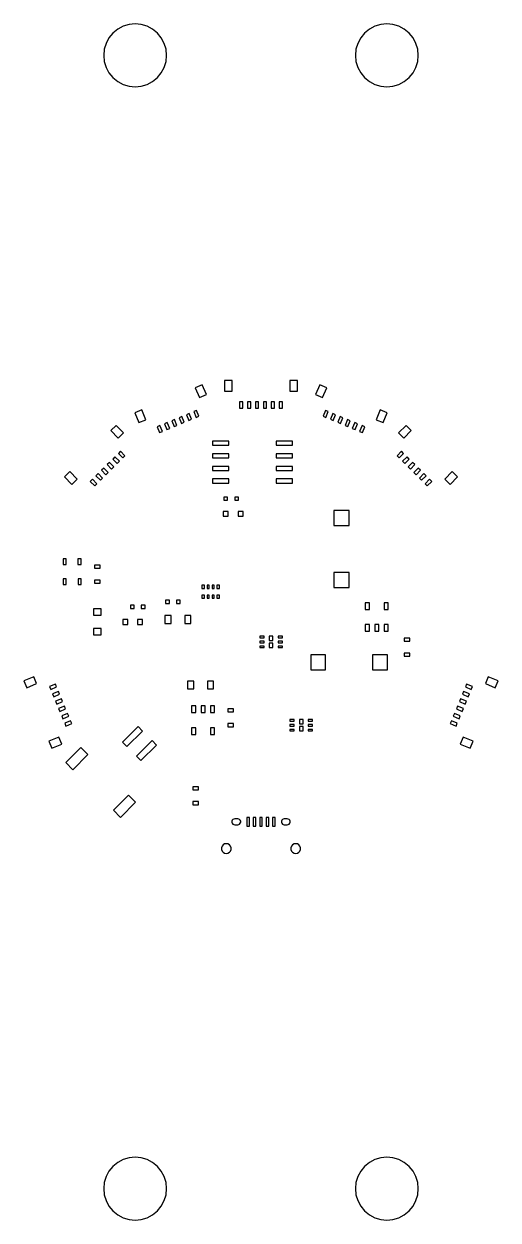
# Model space of a CAD drawing. Header units: metres. Extents: x -62 to 63, y -60 to 60.
# Drawn here: x -62 to -14.2, y -60.3 to 60.3 of the extents above; entities that cross this region are included whole.
import ezdxf

# ---------------------------------------------------------------- set-up
doc = ezdxf.new("R2010")
doc.units = ezdxf.units.M

msp = doc.modelspace()

# ---------------------------------------------------------------- linework, layer by layer
for p, q in [((-50.8, 60.325), (-51.4194, 60.264)), ((-50.1806, 60.264), (-50.8, 60.325)), ((-25.4, 60.325), (-26.0194, 60.264)), ((-24.7806, 60.264), (-25.4, 60.325)), ((-53.0451, 59.3951), (-53.4399, 58.9139)), ((-52.5639, 59.7899), (-53.0451, 59.3951)), ((-52.015, 60.0833), (-52.5639, 59.7899)), ((-51.4194, 60.264), (-52.015, 60.0833)), ((-49.585, 60.0833), (-50.1806, 60.264)), ((-49.0361, 59.7899), (-49.585, 60.0833)), ((-48.5549, 59.3951), (-49.0361, 59.7899)), ((-48.1601, 58.9139), (-48.5549, 59.3951)), ((-27.6451, 59.3951), (-28.0399, 58.9139)), ((-27.1639, 59.7899), (-27.6451, 59.3951)), ((-26.615, 60.0833), (-27.1639, 59.7899)), ((-26.0194, 60.264), (-26.615, 60.0833)), ((-24.185, 60.0833), (-24.7806, 60.264)), ((-23.6361, 59.7899), (-24.185, 60.0833)), ((-23.1549, 59.3951), (-23.6361, 59.7899)), ((-22.7601, 58.9139), (-23.1549, 59.3951)), ((-53.7333, 58.365), (-53.914, 57.7694)), ((-53.4399, 58.9139), (-53.7333, 58.365)), ((-47.8667, 58.365), (-48.1601, 58.9139)), ((-47.686, 57.7694), (-47.8667, 58.365)), ((-28.3333, 58.365), (-28.514, 57.7694)), ((-28.0399, 58.9139), (-28.3333, 58.365)), ((-22.4667, 58.365), (-22.7601, 58.9139)), ((-22.286, 57.7694), (-22.4667, 58.365)), ((-53.914, 57.7694), (-53.975, 57.15)), ((-53.975, 57.15), (-53.914, 56.5306)), ((-47.625, 57.15), (-47.686, 57.7694)), ((-47.686, 56.5306), (-47.625, 57.15)), ((-28.514, 57.7694), (-28.575, 57.15)), ((-28.575, 57.15), (-28.514, 56.5306)), ((-22.225, 57.15), (-22.286, 57.7694)), ((-22.286, 56.5306), (-22.225, 57.15)), ((-53.914, 56.5306), (-53.7333, 55.935)), ((-53.7333, 55.935), (-53.4399, 55.3861)), ((-48.1601, 55.3861), (-47.8667, 55.935)), ((-47.8667, 55.935), (-47.686, 56.5306)), ((-28.514, 56.5306), (-28.3333, 55.935)), ((-28.3333, 55.935), (-28.0399, 55.3861)), ((-22.7601, 55.3861), (-22.4667, 55.935)), ((-22.4667, 55.935), (-22.286, 56.5306)), ((-53.4399, 55.3861), (-53.0451, 54.9049)), ((-53.0451, 54.9049), (-52.5639, 54.5101)), ((-52.5639, 54.5101), (-52.015, 54.2167)), ((-49.585, 54.2167), (-49.0361, 54.5101)), ((-49.0361, 54.5101), (-48.5549, 54.9049)), ((-48.5549, 54.9049), (-48.1601, 55.3861)), ((-28.0399, 55.3861), (-27.6451, 54.9049)), ((-27.6451, 54.9049), (-27.1639, 54.5101)), ((-27.1639, 54.5101), (-26.615, 54.2167)), ((-24.185, 54.2167), (-23.6361, 54.5101)), ((-23.6361, 54.5101), (-23.1549, 54.9049)), ((-23.1549, 54.9049), (-22.7601, 55.3861)), ((-52.015, 54.2167), (-51.4194, 54.036)), ((-51.4194, 54.036), (-50.8, 53.975)), ((-50.8, 53.975), (-50.1806, 54.036)), ((-50.1806, 54.036), (-49.585, 54.2167)), ((-26.615, 54.2167), (-26.0194, 54.036)), ((-26.0194, 54.036), (-25.4, 53.975)), ((-25.4, 53.975), (-24.7806, 54.036)), ((-24.7806, 54.036), (-24.185, 54.2167)), ((-41.0201, 24.3728), (-41.7799, 24.3728)), ((-41.7799, 24.3728), (-41.7799, 23.2967)), ((-41.0201, 23.2967), (-41.0201, 24.3728)), ((-34.4205, 24.3728), (-35.1803, 24.3728)), ((-35.1803, 24.3728), (-35.1803, 23.2967)), ((-34.4205, 23.2967), (-34.4205, 24.3728)), ((-44.0279, 23.9256), (-44.7291, 23.6355)), ((-44.7291, 23.6355), (-44.317, 22.6414)), ((-44.317, 22.6414), (-43.6158, 22.9314)), ((-43.6158, 22.9314), (-44.0279, 23.9256)), ((-41.7799, 23.2967), (-41.0201, 23.2967)), ((-35.1803, 23.2967), (-34.4205, 23.2967)), ((-32.1725, 23.9256), (-32.5846, 22.9314)), ((-32.5846, 22.9314), (-31.8824, 22.6414)), ((-31.4703, 23.6355), (-32.1725, 23.9256)), ((-31.8824, 22.6414), (-31.4703, 23.6355)), ((-39.942, 22.202), (-40.2584, 22.202)), ((-40.2584, 22.202), (-40.2584, 21.5682)), ((-39.942, 21.5682), (-39.942, 22.202)), ((-39.1422, 22.202), (-39.4586, 22.202)), ((-39.4586, 22.202), (-39.4586, 21.5682)), ((-39.1422, 21.5682), (-39.1422, 22.202)), ((-38.3414, 22.202), (-38.6578, 22.202)), ((-38.6578, 22.202), (-38.6578, 21.5682)), ((-38.3414, 21.5682), (-38.3414, 22.202)), ((-37.5416, 22.202), (-37.858, 22.202)), ((-37.858, 22.202), (-37.858, 21.5682)), ((-37.5416, 21.5682), (-37.5416, 22.202)), ((-36.7418, 22.202), (-37.0582, 22.202)), ((-37.0582, 22.202), (-37.0582, 21.5682)), ((-36.7418, 21.5682), (-36.7418, 22.202)), ((-35.942, 22.202), (-36.2584, 22.202)), ((-36.2584, 22.202), (-36.2584, 21.5682)), ((-35.942, 21.5682), (-35.942, 22.202)), ((-50.1256, 21.4002), (-50.8267, 21.1092)), ((-50.8267, 21.1092), (-50.4146, 20.115)), ((-49.7135, 20.4061), (-50.1256, 21.4002)), ((-46.0806, 20.7254), (-46.3726, 20.6043)), ((-46.3726, 20.6043), (-46.1304, 20.0193)), ((-45.8385, 20.1404), (-46.0806, 20.7254)), ((-45.3414, 21.0311), (-45.6334, 20.91)), ((-45.6334, 20.91), (-45.3912, 20.325)), ((-45.0992, 20.4461), (-45.3414, 21.0311)), ((-44.6021, 21.3377), (-44.8941, 21.2166)), ((-44.8941, 21.2166), (-44.6519, 20.6316)), ((-44.6519, 20.6316), (-44.3599, 20.7527)), ((-44.3599, 20.7527), (-44.6021, 21.3377)), ((-40.2584, 21.5682), (-39.942, 21.5682)), ((-39.4586, 21.5682), (-39.1422, 21.5682)), ((-38.6578, 21.5682), (-38.3414, 21.5682)), ((-37.858, 21.5682), (-37.5416, 21.5682)), ((-37.0582, 21.5682), (-36.7418, 21.5682)), ((-36.2584, 21.5682), (-35.942, 21.5682)), ((-31.5982, 21.3377), (-31.8404, 20.7527)), ((-31.8404, 20.7527), (-31.5475, 20.6316)), ((-31.3053, 21.2166), (-31.5982, 21.3377)), ((-31.5475, 20.6316), (-31.3053, 21.2166)), ((-30.859, 21.0311), (-31.1012, 20.4461)), ((-30.566, 20.91), (-30.859, 21.0311)), ((-30.8082, 20.325), (-30.566, 20.91)), ((-30.1197, 20.7254), (-30.3619, 20.1404)), ((-29.8268, 20.6043), (-30.1197, 20.7254)), ((-30.0689, 20.0193), (-29.8268, 20.6043)), ((-26.0748, 21.4002), (-26.4869, 20.4061)), ((-25.3727, 21.1092), (-26.0748, 21.4002)), ((-25.7848, 20.115), (-25.3727, 21.1092)), ((-52.732, 19.8367), (-53.2691, 19.2996)), ((-51.9713, 19.075), (-52.732, 19.8367)), ((-50.4146, 20.115), (-49.7135, 20.4061)), ((-48.2974, 19.8064), (-48.5904, 19.6853)), ((-48.5904, 19.6853), (-48.3482, 19.1004)), ((-48.0553, 19.2215), (-48.2974, 19.8064)), ((-47.5582, 20.1131), (-47.8512, 19.992)), ((-47.8512, 19.992), (-47.609, 19.407)), ((-47.609, 19.407), (-47.316, 19.5281)), ((-47.316, 19.5281), (-47.5582, 20.1131)), ((-46.8199, 20.4187), (-47.1119, 20.2977)), ((-47.1119, 20.2977), (-46.8697, 19.7127)), ((-46.8697, 19.7127), (-46.5777, 19.8338)), ((-46.5777, 19.8338), (-46.8199, 20.4187)), ((-46.1304, 20.0193), (-45.8385, 20.1404)), ((-45.3912, 20.325), (-45.0992, 20.4461)), ((-31.1012, 20.4461), (-30.8082, 20.325)), ((-30.3619, 20.1404), (-30.0689, 20.0193)), ((-29.3805, 20.4187), (-29.6227, 19.8338)), ((-29.6227, 19.8338), (-29.3307, 19.7127)), ((-29.0885, 20.2977), (-29.3805, 20.4187)), ((-29.3307, 19.7127), (-29.0885, 20.2977)), ((-28.6412, 20.1131), (-28.8834, 19.5281)), ((-28.8834, 19.5281), (-28.5914, 19.407)), ((-28.3492, 19.992), (-28.6412, 20.1131)), ((-28.5914, 19.407), (-28.3492, 19.992)), ((-27.9019, 19.8064), (-28.1441, 19.2215)), ((-27.61, 19.6853), (-27.9019, 19.8064)), ((-27.8521, 19.1004), (-27.61, 19.6853)), ((-26.4869, 20.4061), (-25.7848, 20.115)), ((-23.4674, 19.8367), (-24.2281, 19.075)), ((-22.9303, 19.2996), (-23.4674, 19.8367)), ((-53.2691, 19.2996), (-52.5084, 18.5379)), ((-52.5084, 18.5379), (-51.9713, 19.075)), ((-48.3482, 19.1004), (-48.0553, 19.2215)), ((-41.3531, 18.24), (-42.984, 18.24)), ((-42.984, 18.24), (-42.984, 17.8279)), ((-41.3531, 17.8279), (-41.3531, 18.24)), ((-34.9283, 18.24), (-36.5582, 18.24)), ((-36.5582, 18.24), (-36.5582, 17.8279)), ((-34.9283, 17.8279), (-34.9283, 18.24)), ((-28.1441, 19.2215), (-27.8521, 19.1004)), ((-24.2281, 19.075), (-23.691, 18.5379)), ((-23.691, 18.5379), (-22.9303, 19.2996)), ((-52.273, 17.2244), (-52.4967, 17.0008)), ((-52.4967, 17.0008), (-52.0484, 16.5535)), ((-51.8248, 16.7771), (-52.273, 17.2244)), ((-42.984, 17.8279), (-41.3531, 17.8279)), ((-41.3531, 16.9695), (-42.984, 16.9695)), ((-42.984, 16.9695), (-42.984, 16.5584)), ((-41.3531, 16.5584), (-41.3531, 16.9695)), ((-36.5582, 17.8279), (-34.9283, 17.8279)), ((-34.9283, 16.9695), (-36.5582, 16.9695)), ((-36.5582, 16.9695), (-36.5582, 16.5584)), ((-34.9283, 16.5584), (-34.9283, 16.9695)), ((-23.9273, 17.2244), (-24.3746, 16.7771)), ((-24.151, 16.5535), (-23.7037, 17.0008)), ((-23.7037, 17.0008), (-23.9273, 17.2244)), ((-53.4039, 16.0936), (-53.6275, 15.8699)), ((-53.6275, 15.8699), (-53.1803, 15.4227)), ((-52.9566, 15.6463), (-53.4039, 16.0936)), ((-52.8385, 16.659), (-53.0621, 16.4353)), ((-53.0621, 16.4353), (-52.6148, 15.9881)), ((-52.3912, 16.2117), (-52.8385, 16.659)), ((-52.6148, 15.9881), (-52.3912, 16.2117)), ((-52.0484, 16.5535), (-51.8248, 16.7771)), ((-42.984, 16.5584), (-41.3531, 16.5584)), ((-41.3531, 15.7), (-42.984, 15.7)), ((-42.984, 15.7), (-42.984, 15.2879)), ((-41.3531, 15.2879), (-41.3531, 15.7)), ((-36.5582, 16.5584), (-34.9283, 16.5584)), ((-34.9283, 15.7), (-36.5582, 15.7)), ((-36.5582, 15.7), (-36.5582, 15.2879)), ((-34.9283, 15.2879), (-34.9283, 15.7)), ((-24.3746, 16.7771), (-24.151, 16.5535)), ((-23.3619, 16.659), (-23.8092, 16.2117)), ((-23.8092, 16.2117), (-23.5855, 15.9881)), ((-23.5855, 15.9881), (-23.1383, 16.4353)), ((-23.1383, 16.4353), (-23.3619, 16.659)), ((-22.7955, 16.0936), (-23.2437, 15.6463)), ((-23.0201, 15.4227), (-22.5719, 15.8699)), ((-22.5719, 15.8699), (-22.7955, 16.0936)), ((-57.399, 15.1697), (-57.9361, 14.6326)), ((-57.9361, 14.6326), (-57.1754, 13.8719)), ((-56.6383, 14.409), (-57.399, 15.1697)), ((-54.5357, 14.9617), (-54.7594, 14.7381)), ((-54.7594, 14.7381), (-54.3121, 14.2908)), ((-54.0875, 14.5145), (-54.5357, 14.9617)), ((-54.3121, 14.2908), (-54.0875, 14.5145)), ((-53.9693, 15.5281), (-54.1939, 15.3045)), ((-54.1939, 15.3045), (-53.7457, 14.8562)), ((-53.522, 15.0799), (-53.9693, 15.5281)), ((-53.7457, 14.8562), (-53.522, 15.0799)), ((-53.1803, 15.4227), (-52.9566, 15.6463)), ((-42.984, 15.2879), (-41.3531, 15.2879)), ((-36.5582, 15.2879), (-34.9283, 15.2879)), ((-23.2437, 15.6463), (-23.0201, 15.4227)), ((-22.2301, 15.5281), (-22.6773, 15.0799)), ((-22.6773, 15.0799), (-22.4537, 14.8562)), ((-22.4537, 14.8562), (-22.0064, 15.3045)), ((-22.0064, 15.3045), (-22.2301, 15.5281)), ((-21.6646, 14.9617), (-22.1119, 14.5145)), ((-22.1119, 14.5145), (-21.8883, 14.2908)), ((-21.8883, 14.2908), (-21.441, 14.7381)), ((-21.441, 14.7381), (-21.6646, 14.9617)), ((-18.8004, 15.1697), (-19.5621, 14.409)), ((-19.025, 13.8719), (-18.2633, 14.6326)), ((-18.2633, 14.6326), (-18.8004, 15.1697)), ((-57.1754, 13.8719), (-56.6383, 14.409)), ((-55.1012, 14.3963), (-55.3248, 14.1727)), ((-55.3248, 14.1727), (-54.8775, 13.7254)), ((-54.6539, 13.949), (-55.1012, 14.3963)), ((-54.8775, 13.7254), (-54.6539, 13.949)), ((-41.3531, 14.4295), (-42.984, 14.4295)), ((-42.984, 14.4295), (-42.984, 14.0184)), ((-42.984, 14.0184), (-41.3531, 14.0184)), ((-41.3531, 14.0184), (-41.3531, 14.4295)), ((-34.9283, 14.4295), (-36.5582, 14.4295)), ((-36.5582, 14.4295), (-36.5582, 14.0184)), ((-36.5582, 14.0184), (-34.9283, 14.0184)), ((-34.9283, 14.0184), (-34.9283, 14.4295)), ((-21.0992, 14.3963), (-21.5465, 13.949)), ((-21.5465, 13.949), (-21.3228, 13.7254)), ((-21.3228, 13.7254), (-20.8756, 14.1727)), ((-20.8756, 14.1727), (-21.0992, 14.3963)), ((-19.5621, 14.409), (-19.025, 13.8719)), ((-41.4664, 12.6043), (-41.8463, 12.6043)), ((-41.8463, 12.6043), (-41.8463, 12.2879)), ((-41.8463, 12.2879), (-41.4664, 12.2879)), ((-41.4664, 12.2879), (-41.4664, 12.6043)), ((-40.3658, 12.6043), (-40.7457, 12.6043)), ((-40.7457, 12.6043), (-40.7457, 12.2879)), ((-40.7457, 12.2879), (-40.3658, 12.2879)), ((-40.3658, 12.2879), (-40.3658, 12.6043)), ((-41.4029, 11.159), (-41.9088, 11.159)), ((-41.9088, 11.159), (-41.9088, 10.6844)), ((-41.4029, 10.6844), (-41.4029, 11.159)), ((-39.9029, 11.159), (-40.4088, 11.159)), ((-40.4088, 11.159), (-40.4088, 10.6844)), ((-39.9029, 10.6844), (-39.9029, 11.159)), ((-29.2027, 11.2361), (-30.7408, 11.2361)), ((-30.7408, 11.2361), (-30.7408, 9.73613)), ((-29.2027, 9.73613), (-29.2027, 11.2361)), ((-41.9088, 10.6844), (-41.4029, 10.6844)), ((-40.4088, 10.6844), (-39.9029, 10.6844)), ((-30.7408, 9.73613), (-29.2027, 9.73613)), ((-57.7603, 6.38066), (-58.0767, 6.38066)), ((-58.0767, 6.38066), (-58.0767, 5.81133)), ((-57.7603, 5.81133), (-57.7603, 6.38066)), ((-56.2603, 6.38066), (-56.5767, 6.38066)), ((-56.5767, 6.38066), (-56.5767, 5.81133)), ((-56.2603, 5.81133), (-56.2603, 6.38066)), ((-58.0767, 5.81133), (-57.7603, 5.81133)), ((-56.5767, 5.81133), (-56.2603, 5.81133)), ((-54.3248, 5.73418), (-54.8951, 5.73418)), ((-54.8951, 5.73418), (-54.8951, 5.41777)), ((-54.8951, 5.41777), (-54.3248, 5.41777)), ((-54.3248, 5.41777), (-54.3248, 5.73418)), ((-29.2027, 4.9959), (-30.7408, 4.9959)), ((-30.7408, 4.9959), (-30.7408, 3.4959)), ((-29.2027, 3.4959), (-29.2027, 4.9959)), ((-57.7486, 4.34843), (-58.065, 4.34843)), ((-58.065, 4.34843), (-58.065, 3.7791)), ((-58.065, 3.7791), (-57.7486, 3.7791)), ((-57.7486, 3.7791), (-57.7486, 4.34843)), ((-56.2486, 4.34843), (-56.565, 4.34843)), ((-56.565, 4.34843), (-56.565, 3.7791)), ((-56.565, 3.7791), (-56.2486, 3.7791)), ((-56.2486, 3.7791), (-56.2486, 4.34843)), ((-54.3248, 4.23418), (-54.8951, 4.23418)), ((-54.8951, 4.23418), (-54.8951, 3.91777)), ((-54.8951, 3.91777), (-54.3248, 3.91777)), ((-54.3248, 3.91777), (-54.3248, 4.23418)), ((-43.8033, 3.70586), (-44.0562, 3.70586)), ((-44.0562, 3.70586), (-44.0562, 3.38945)), ((-43.8033, 3.38945), (-43.8033, 3.70586)), ((-43.3345, 3.70586), (-43.525, 3.70586)), ((-43.525, 3.70586), (-43.525, 3.38945)), ((-43.3345, 3.38945), (-43.3345, 3.70586)), ((-42.8345, 3.70586), (-43.025, 3.70586)), ((-43.025, 3.70586), (-43.025, 3.38945)), ((-42.8345, 3.38945), (-42.8345, 3.70586)), ((-42.3033, 3.70586), (-42.5562, 3.70586)), ((-42.5562, 3.70586), (-42.5562, 3.38945)), ((-42.3033, 3.38945), (-42.3033, 3.70586)), ((-44.0562, 3.38945), (-43.8033, 3.38945)), ((-43.8033, 2.70586), (-44.0562, 2.70586)), ((-44.0562, 2.70586), (-44.0562, 2.38945)), ((-43.8033, 2.38945), (-43.8033, 2.70586)), ((-43.525, 3.38945), (-43.3345, 3.38945)), ((-43.3345, 2.70586), (-43.525, 2.70586)), ((-43.525, 2.70586), (-43.525, 2.38945)), ((-43.3345, 2.38945), (-43.3345, 2.70586)), ((-43.025, 3.38945), (-42.8345, 3.38945)), ((-42.8345, 2.70586), (-43.025, 2.70586)), ((-43.025, 2.70586), (-43.025, 2.38945)), ((-42.8345, 2.38945), (-42.8345, 2.70586)), ((-42.5562, 3.38945), (-42.3033, 3.38945)), ((-42.3033, 2.70586), (-42.5562, 2.70586)), ((-42.5562, 2.70586), (-42.5562, 2.38945)), ((-42.3033, 2.38945), (-42.3033, 2.70586)), ((-30.7408, 3.4959), (-29.2027, 3.4959)), ((-54.2144, 1.33281), (-55.0054, 1.33281)), ((-55.0054, 1.33281), (-55.0054, 0.69902)), ((-54.2144, 0.69902), (-54.2144, 1.33281)), ((-50.9058, 1.68242), (-51.2857, 1.68242)), ((-51.2857, 1.68242), (-51.2857, 1.36601)), ((-51.2857, 1.36601), (-50.9058, 1.36601)), ((-50.9058, 1.36601), (-50.9058, 1.68242)), ((-49.8062, 1.68242), (-50.1861, 1.68242)), ((-50.1861, 1.68242), (-50.1861, 1.36601)), ((-50.1861, 1.36601), (-49.8062, 1.36601)), ((-49.8062, 1.36601), (-49.8062, 1.68242)), ((-47.3502, 2.19023), (-47.7301, 2.19023)), ((-47.7301, 2.19023), (-47.7301, 1.87383)), ((-47.7301, 1.87383), (-47.3502, 1.87383)), ((-47.3502, 1.87383), (-47.3502, 2.19023)), ((-46.2506, 2.19023), (-46.6295, 2.19023)), ((-46.6295, 2.19023), (-46.6295, 1.87383)), ((-46.6295, 1.87383), (-46.2506, 1.87383)), ((-46.2506, 1.87383), (-46.2506, 2.19023)), ((-44.0562, 2.38945), (-43.8033, 2.38945)), ((-43.525, 2.38945), (-43.3345, 2.38945)), ((-43.025, 2.38945), (-42.8345, 2.38945)), ((-42.5562, 2.38945), (-42.3033, 2.38945)), ((-27.1607, 1.94316), (-27.5719, 1.94316)), ((-27.5719, 1.94316), (-27.5719, 1.27226)), ((-27.5719, 1.27226), (-27.1607, 1.27226)), ((-27.1607, 1.27226), (-27.1607, 1.94316)), ((-25.2603, 1.94316), (-25.6715, 1.94316)), ((-25.6715, 1.94316), (-25.6715, 1.27226)), ((-25.6715, 1.27226), (-25.2603, 1.27226)), ((-25.2603, 1.27226), (-25.2603, 1.94316)), ((-55.0054, 0.69902), (-54.2144, 0.69902)), ((-51.5504, 0.237106), (-52.0572, 0.237106)), ((-52.0572, 0.237106), (-52.0572, -0.237488)), ((-51.5504, -0.237488), (-51.5504, 0.237106)), ((-50.0504, 0.237106), (-50.5572, 0.237106)), ((-50.5572, 0.237106), (-50.5572, -0.237488)), ((-50.0504, -0.237488), (-50.0504, 0.237106)), ((-47.1656, 0.649216), (-47.7984, 0.649216)), ((-47.7984, 0.649216), (-47.7984, -0.141785)), ((-47.1656, -0.141785), (-47.1656, 0.649216)), ((-45.1656, 0.649216), (-45.7984, 0.649216)), ((-45.7984, 0.649216), (-45.7984, -0.141785)), ((-45.1656, -0.141785), (-45.1656, 0.649216)), ((-54.2144, -0.667175), (-55.0054, -0.667175)), ((-55.0054, -0.667175), (-55.0054, -1.30096)), ((-54.2144, -1.30096), (-54.2144, -0.667175)), ((-52.0572, -0.237488), (-51.5504, -0.237488)), ((-50.5572, -0.237488), (-50.0504, -0.237488)), ((-47.7984, -0.141785), (-47.1656, -0.141785)), ((-45.7984, -0.141785), (-45.1656, -0.141785)), ((-27.1607, -0.256042), (-27.5719, -0.256042)), ((-27.5719, -0.256042), (-27.5719, -0.927917)), ((-27.5719, -0.927917), (-27.1607, -0.927917)), ((-27.1607, -0.927917), (-27.1607, -0.256042)), ((-26.2105, -0.256042), (-26.6217, -0.256042)), ((-26.6217, -0.256042), (-26.6217, -0.927917)), ((-26.6217, -0.927917), (-26.2105, -0.927917)), ((-26.2105, -0.927917), (-26.2105, -0.256042)), ((-25.2603, -0.256042), (-25.6715, -0.256042)), ((-25.6715, -0.256042), (-25.6715, -0.927917)), ((-25.6715, -0.927917), (-25.2603, -0.927917)), ((-25.2603, -0.927917), (-25.2603, -0.256042)), ((-55.0054, -1.30096), (-54.2144, -1.30096)), ((-37.7877, -1.42694), (-38.2301, -1.42694)), ((-38.2301, -1.42694), (-38.2301, -1.58514)), ((-38.2301, -1.58514), (-37.7877, -1.58514)), ((-37.7877, -1.92694), (-38.2301, -1.92694)), ((-38.2301, -1.92694), (-38.2301, -2.08514)), ((-38.2301, -2.08514), (-37.7877, -2.08514)), ((-37.7877, -1.58514), (-37.7877, -1.42694)), ((-37.7877, -2.08514), (-37.7877, -1.92694)), ((-36.901, -1.43768), (-37.2672, -1.43768)), ((-37.2672, -1.43768), (-37.2672, -1.86444)), ((-37.2672, -1.86444), (-36.901, -1.86444)), ((-36.901, -2.14764), (-37.2672, -2.14764)), ((-37.2672, -2.14764), (-37.2672, -2.5744)), ((-36.901, -1.86444), (-36.901, -1.43768)), ((-36.901, -2.5744), (-36.901, -2.14764)), ((-35.9371, -1.42694), (-36.3805, -1.42694)), ((-36.3805, -1.42694), (-36.3805, -1.58514)), ((-36.3805, -1.58514), (-35.9371, -1.58514)), ((-35.9371, -1.92694), (-36.3805, -1.92694)), ((-36.3805, -1.92694), (-36.3805, -2.08514)), ((-36.3805, -2.08514), (-35.9371, -2.08514)), ((-35.9371, -1.58514), (-35.9371, -1.42694)), ((-35.9371, -2.08514), (-35.9371, -1.92694)), ((-23.0826, -1.63202), (-23.6529, -1.63202)), ((-23.6529, -1.63202), (-23.6529, -1.94843)), ((-23.6529, -1.94843), (-23.0826, -1.94843)), ((-23.0826, -1.94843), (-23.0826, -1.63202)), ((-37.7877, -2.42694), (-38.2301, -2.42694)), ((-38.2301, -2.42694), (-38.2301, -2.58514)), ((-38.2301, -2.58514), (-37.7877, -2.58514)), ((-37.7877, -2.58514), (-37.7877, -2.42694)), ((-37.2672, -2.5744), (-36.901, -2.5744)), ((-35.9371, -2.42694), (-36.3805, -2.42694)), ((-36.3805, -2.42694), (-36.3805, -2.58514)), ((-36.3805, -2.58514), (-35.9371, -2.58514)), ((-35.9371, -2.58514), (-35.9371, -2.42694)), ((-31.5797, -3.2951), (-33.0797, -3.2951)), ((-33.0797, -3.2951), (-33.0797, -4.83319)), ((-31.5797, -4.83319), (-31.5797, -3.2951)), ((-25.3394, -3.2951), (-26.8404, -3.2951)), ((-26.8404, -3.2951), (-26.8404, -4.83319)), ((-25.3394, -4.83319), (-25.3394, -3.2951)), ((-23.0826, -3.13202), (-23.6529, -3.13202)), ((-23.6529, -3.13202), (-23.6529, -3.44843)), ((-23.6529, -3.44843), (-23.0826, -3.44843)), ((-23.0826, -3.44843), (-23.0826, -3.13202)), ((-61.0318, -5.51581), (-62.026, -5.92792)), ((-62.026, -5.92792), (-61.7349, -6.62909)), ((-60.7408, -6.21698), (-61.0318, -5.51581)), ((-44.8795, -5.95428), (-45.5123, -5.95428)), ((-45.5123, -5.95428), (-45.5123, -6.7453)), ((-44.8795, -6.7453), (-44.8795, -5.95428)), ((-42.8795, -5.95428), (-43.5123, -5.95428)), ((-43.5123, -5.95428), (-43.5123, -6.7453)), ((-42.8795, -6.7453), (-42.8795, -5.95428)), ((-33.0797, -4.83319), (-31.5797, -4.83319)), ((-26.8404, -4.83319), (-25.3394, -4.83319)), ((-15.1685, -5.51581), (-15.4586, -6.21698)), ((-14.1744, -5.92792), (-15.1685, -5.51581)), ((-14.4644, -6.62909), (-14.1744, -5.92792)), ((-61.7349, -6.62909), (-60.7408, -6.21698)), ((-58.8521, -6.25995), (-59.4371, -6.50214)), ((-59.4371, -6.50214), (-59.316, -6.79413)), ((-59.316, -6.79413), (-58.731, -6.55194)), ((-58.5465, -6.99921), (-59.1314, -7.24139)), ((-58.731, -6.55194), (-58.8521, -6.25995)), ((-58.4254, -7.2912), (-58.5465, -6.99921)), ((-45.5123, -6.7453), (-44.8795, -6.7453)), ((-43.5123, -6.7453), (-42.8795, -6.7453)), ((-17.6539, -6.99921), (-17.775, -7.2912)), ((-17.0689, -7.24139), (-17.6539, -6.99921)), ((-17.3473, -6.25995), (-17.4684, -6.55194)), ((-17.4684, -6.55194), (-16.8834, -6.79413)), ((-16.7623, -6.50214), (-17.3473, -6.25995)), ((-16.8834, -6.79413), (-16.7623, -6.50214)), ((-15.4586, -6.21698), (-14.4644, -6.62909)), ((-59.1314, -7.24139), (-59.0103, -7.53339)), ((-59.0103, -7.53339), (-58.4254, -7.2912)), ((-58.2398, -7.73846), (-58.8248, -7.98065)), ((-58.8248, -7.98065), (-58.7037, -8.27264)), ((-58.7037, -8.27264), (-58.1187, -8.03046)), ((-58.1187, -8.03046), (-58.2398, -7.73846)), ((-17.9596, -7.73846), (-18.0807, -8.03046)), ((-18.0807, -8.03046), (-17.4957, -8.27264)), ((-17.3746, -7.98065), (-17.9596, -7.73846)), ((-17.775, -7.2912), (-17.19, -7.53339)), ((-17.4957, -8.27264), (-17.3746, -7.98065)), ((-17.19, -7.53339), (-17.0689, -7.24139)), ((-57.9342, -8.47772), (-58.5191, -8.71991)), ((-58.5191, -8.71991), (-58.398, -9.0119)), ((-58.398, -9.0119), (-57.8131, -8.76971)), ((-57.6275, -9.216), (-58.2125, -9.45819)), ((-58.2125, -9.45819), (-58.0914, -9.75116)), ((-58.0914, -9.75116), (-57.5064, -9.50897)), ((-57.8131, -8.76971), (-57.9342, -8.47772)), ((-57.5064, -9.50897), (-57.6275, -9.216)), ((-44.6861, -8.47089), (-45.0972, -8.47089)), ((-45.0972, -8.47089), (-45.0972, -9.14178)), ((-45.0972, -9.14178), (-44.6861, -9.14178)), ((-44.6861, -9.14178), (-44.6861, -8.47089)), ((-43.7359, -8.47089), (-44.148, -8.47089)), ((-44.148, -8.47089), (-44.148, -9.14178)), ((-44.148, -9.14178), (-43.7359, -9.14178)), ((-43.7359, -9.14178), (-43.7359, -8.47089)), ((-42.7867, -8.47089), (-43.1978, -8.47089)), ((-43.1978, -8.47089), (-43.1978, -9.14178)), ((-43.1978, -9.14178), (-42.7867, -9.14178)), ((-42.7867, -9.14178), (-42.7867, -8.47089)), ((-40.8629, -8.74335), (-41.4332, -8.74335)), ((-41.4332, -8.74335), (-41.4332, -9.05975)), ((-41.4332, -9.05975), (-40.8629, -9.05975)), ((-40.8629, -9.05975), (-40.8629, -8.74335)), ((-18.5719, -9.216), (-18.693, -9.50897)), ((-18.693, -9.50897), (-18.108, -9.75116)), ((-17.9869, -9.45819), (-18.5719, -9.216)), ((-18.2662, -8.47772), (-18.3873, -8.76971)), ((-18.3873, -8.76971), (-17.8023, -9.0119)), ((-17.6812, -8.71991), (-18.2662, -8.47772)), ((-18.108, -9.75116), (-17.9869, -9.45819)), ((-17.8023, -9.0119), (-17.6812, -8.71991)), ((-57.3219, -9.95526), (-57.9068, -10.1974)), ((-57.9068, -10.1974), (-57.7857, -10.4904)), ((-57.7857, -10.4904), (-57.2008, -10.2482)), ((-57.2008, -10.2482), (-57.3219, -9.95526)), ((-50.5094, -10.548), (-52.0758, -12.1144)), ((-50.0621, -10.9953), (-50.5094, -10.548)), ((-44.6861, -10.6701), (-45.0972, -10.6701)), ((-45.0972, -10.6701), (-45.0972, -11.341)), ((-44.6861, -11.341), (-44.6861, -10.6701)), ((-42.7867, -10.6701), (-43.1978, -10.6701)), ((-43.1978, -10.6701), (-43.1978, -11.341)), ((-42.7867, -11.341), (-42.7867, -10.6701)), ((-40.8629, -10.2433), (-41.4332, -10.2433)), ((-41.4332, -10.2433), (-41.4332, -10.5598)), ((-41.4332, -10.5598), (-40.8629, -10.5598)), ((-40.8629, -10.5598), (-40.8629, -10.2433)), ((-34.7398, -9.83514), (-35.1822, -9.83514)), ((-35.1822, -9.83514), (-35.1822, -9.99335)), ((-35.1822, -9.99335), (-34.7398, -9.99335)), ((-34.7398, -10.3351), (-35.1822, -10.3351)), ((-35.1822, -10.3351), (-35.1822, -10.4933)), ((-35.1822, -10.4933), (-34.7398, -10.4933)), ((-34.7398, -10.8351), (-35.1822, -10.8351)), ((-35.1822, -10.8351), (-35.1822, -10.9933)), ((-34.7398, -9.99335), (-34.7398, -9.83514)), ((-34.7398, -10.4933), (-34.7398, -10.3351)), ((-34.7398, -10.9933), (-34.7398, -10.8351)), ((-33.8531, -9.84589), (-34.2193, -9.84589)), ((-34.2193, -9.84589), (-34.2193, -10.2717)), ((-34.2193, -10.2717), (-33.8531, -10.2717)), ((-33.8531, -10.5558), (-34.2193, -10.5558)), ((-34.2193, -10.5558), (-34.2193, -10.9816)), ((-33.8531, -10.2717), (-33.8531, -9.84589)), ((-33.8531, -10.9816), (-33.8531, -10.5558)), ((-32.8893, -9.83514), (-33.3326, -9.83514)), ((-33.3326, -9.83514), (-33.3326, -9.99335)), ((-33.3326, -9.99335), (-32.8893, -9.99335)), ((-32.8893, -10.3351), (-33.3326, -10.3351)), ((-33.3326, -10.3351), (-33.3326, -10.4933)), ((-33.3326, -10.4933), (-32.8893, -10.4933)), ((-32.8893, -10.8351), (-33.3326, -10.8351)), ((-33.3326, -10.8351), (-33.3326, -10.9933)), ((-32.8893, -9.99335), (-32.8893, -9.83514)), ((-32.8893, -10.4933), (-32.8893, -10.3351)), ((-32.8893, -10.9933), (-32.8893, -10.8351)), ((-18.8785, -9.95526), (-18.9996, -10.2482)), ((-18.9996, -10.2482), (-18.4146, -10.4904)), ((-18.2935, -10.1974), (-18.8785, -9.95526)), ((-18.4146, -10.4904), (-18.2935, -10.1974)), ((-58.5064, -11.6135), (-59.5006, -12.0256)), ((-59.5006, -12.0256), (-59.2095, -12.7267)), ((-58.2154, -12.3146), (-58.5064, -11.6135)), ((-51.6285, -12.5617), (-50.0621, -10.9953)), ((-49.0953, -11.9621), (-50.6617, -13.5285)), ((-48.648, -12.4094), (-49.0953, -11.9621)), ((-45.0972, -11.341), (-44.6861, -11.341)), ((-43.1978, -11.341), (-42.7867, -11.341)), ((-35.1822, -10.9933), (-34.7398, -10.9933)), ((-34.2193, -10.9816), (-33.8531, -10.9816)), ((-33.3326, -10.9933), (-32.8893, -10.9933)), ((-17.6939, -11.6135), (-17.985, -12.3146)), ((-16.6998, -12.0256), (-17.6939, -11.6135)), ((-16.9908, -12.7267), (-16.6998, -12.0256)), ((-59.2095, -12.7267), (-58.2154, -12.3146)), ((-56.2877, -12.6633), (-57.8092, -14.1848)), ((-55.5719, -13.3791), (-56.2877, -12.6633)), ((-52.0758, -12.1144), (-51.6285, -12.5617)), ((-50.2144, -13.9758), (-48.648, -12.4094)), ((-17.985, -12.3146), (-16.9908, -12.7267)), ((-57.8092, -14.1848), (-57.0933, -14.9016)), ((-57.0933, -14.9016), (-55.5719, -13.3791)), ((-50.6617, -13.5285), (-50.2144, -13.9758)), ((-44.4195, -16.6174), (-44.9888, -16.6174)), ((-44.9888, -16.6174), (-44.9888, -16.9338)), ((-44.4195, -16.9338), (-44.4195, -16.6174)), ((-51.4791, -17.4719), (-53.0015, -18.9933)), ((-50.7633, -18.1877), (-51.4791, -17.4719)), ((-44.9888, -16.9338), (-44.4195, -16.9338)), ((-53.0015, -18.9933), (-52.2847, -19.7092)), ((-52.2847, -19.7092), (-50.7633, -18.1877)), ((-44.4195, -18.1174), (-44.9888, -18.1174)), ((-44.9888, -18.1174), (-44.9888, -18.4338)), ((-44.9888, -18.4338), (-44.4195, -18.4338)), ((-44.4195, -18.4338), (-44.4195, -18.1174)), ((-41.0123, -20.0041), (-41.0474, -20.1017)), ((-41.0474, -20.1017), (-41.0474, -20.2062)), ((-41.0474, -20.2062), (-41.0123, -20.3049)), ((-40.9449, -19.924), (-41.0123, -20.0041)), ((-41.0123, -20.3049), (-40.9449, -20.3849)), ((-40.8551, -19.8723), (-40.9449, -19.924)), ((-40.9449, -20.3849), (-40.8551, -20.4367)), ((-40.7515, -19.8537), (-40.8551, -19.8723)), ((-40.8551, -20.4367), (-40.7515, -20.4553)), ((-40.4478, -19.8537), (-40.7515, -19.8537)), ((-40.7515, -20.4553), (-40.4478, -20.4553)), ((-40.3453, -19.8723), (-40.4478, -19.8537)), ((-40.4478, -20.4553), (-40.3453, -20.4367)), ((-40.2554, -19.924), (-40.3453, -19.8723)), ((-40.3453, -20.4367), (-40.2554, -20.3849)), ((-40.1881, -20.0041), (-40.2554, -19.924)), ((-40.2554, -20.3849), (-40.1881, -20.3049)), ((-40.1519, -20.1017), (-40.1881, -20.0041)), ((-40.1881, -20.3049), (-40.1519, -20.2062)), ((-40.1519, -20.2062), (-40.1519, -20.1017)), ((-39.273, -19.7267), (-39.5269, -19.7267)), ((-39.5269, -19.7267), (-39.5269, -20.5812)), ((-39.273, -20.5812), (-39.273, -19.7267)), ((-38.6236, -19.7267), (-38.8765, -19.7267)), ((-38.8765, -19.7267), (-38.8765, -20.5812)), ((-38.6236, -20.5812), (-38.6236, -19.7267)), ((-37.9732, -19.7267), (-38.2262, -19.7267)), ((-38.2262, -19.7267), (-38.2262, -20.5812)), ((-37.9732, -20.5812), (-37.9732, -19.7267)), ((-37.3238, -19.7267), (-37.5768, -19.7267)), ((-37.5768, -19.7267), (-37.5768, -20.5812)), ((-37.3238, -20.5812), (-37.3238, -19.7267)), ((-36.6734, -19.7267), (-36.9264, -19.7267)), ((-36.9264, -19.7267), (-36.9264, -20.5812)), ((-36.6734, -20.5812), (-36.6734, -19.7267)), ((-36.0123, -20.0041), (-36.0475, -20.1017)), ((-36.0475, -20.1017), (-36.0475, -20.2062)), ((-36.0475, -20.2062), (-36.0123, -20.3049)), ((-35.9449, -19.924), (-36.0123, -20.0041)), ((-36.0123, -20.3049), (-35.9449, -20.3849)), ((-35.8551, -19.8723), (-35.9449, -19.924)), ((-35.9449, -20.3849), (-35.8551, -20.4367)), ((-35.7516, -19.8537), (-35.8551, -19.8723)), ((-35.8551, -20.4367), (-35.7516, -20.4553)), ((-35.4478, -19.8537), (-35.7516, -19.8537)), ((-35.7516, -20.4553), (-35.4478, -20.4553)), ((-35.3453, -19.8723), (-35.4478, -19.8537)), ((-35.4478, -20.4553), (-35.3453, -20.4367)), ((-35.2555, -19.924), (-35.3453, -19.8723)), ((-35.3453, -20.4367), (-35.2555, -20.3849)), ((-35.1881, -20.0041), (-35.2555, -19.924)), ((-35.2555, -20.3849), (-35.1881, -20.3049)), ((-35.1519, -20.1017), (-35.1881, -20.0041)), ((-35.1881, -20.3049), (-35.1519, -20.2062)), ((-35.1519, -20.2062), (-35.1519, -20.1017)), ((-39.5269, -20.5812), (-39.273, -20.5812)), ((-38.8765, -20.5812), (-38.6236, -20.5812)), ((-38.2262, -20.5812), (-37.9732, -20.5812)), ((-37.5768, -20.5812), (-37.3238, -20.5812)), ((-36.9264, -20.5812), (-36.6734, -20.5812)), ((-42.0269, -22.6086), (-42.0845, -22.7687)), ((-42.0845, -22.7687), (-42.0845, -22.9396)), ((-41.9166, -22.4767), (-42.0269, -22.6086)), ((-41.7681, -22.3918), (-41.9166, -22.4767)), ((-41.6002, -22.3615), (-41.7681, -22.3918)), ((-41.4312, -22.3918), (-41.6002, -22.3615)), ((-41.2838, -22.4767), (-41.4312, -22.3918)), ((-41.1734, -22.6086), (-41.2838, -22.4767)), ((-41.1148, -22.7687), (-41.1734, -22.6086)), ((-41.1148, -22.9396), (-41.1148, -22.7687)), ((-35.0269, -22.6086), (-35.0846, -22.7687)), ((-35.0846, -22.7687), (-35.0846, -22.9396)), ((-34.9166, -22.4767), (-35.0269, -22.6086)), ((-34.7682, -22.3918), (-34.9166, -22.4767)), ((-34.6002, -22.3615), (-34.7682, -22.3918)), ((-34.4312, -22.3918), (-34.6002, -22.3615)), ((-34.2838, -22.4767), (-34.4312, -22.3918)), ((-34.1734, -22.6086), (-34.2838, -22.4767)), ((-34.1148, -22.7687), (-34.1734, -22.6086)), ((-34.1148, -22.9396), (-34.1148, -22.7687)), ((-42.0845, -22.9396), (-42.0269, -23.1008)), ((-42.0269, -23.1008), (-41.9166, -23.2316)), ((-41.9166, -23.2316), (-41.7681, -23.3176)), ((-41.7681, -23.3176), (-41.6002, -23.3469)), ((-41.6002, -23.3469), (-41.4312, -23.3176)), ((-41.4312, -23.3176), (-41.2838, -23.2316)), ((-41.2838, -23.2316), (-41.1734, -23.1008)), ((-41.1734, -23.1008), (-41.1148, -22.9396)), ((-35.0846, -22.9396), (-35.0269, -23.1008)), ((-35.0269, -23.1008), (-34.9166, -23.2316)), ((-34.9166, -23.2316), (-34.7682, -23.3176)), ((-34.7682, -23.3176), (-34.6002, -23.3469)), ((-34.6002, -23.3469), (-34.4312, -23.3176)), ((-34.4312, -23.3176), (-34.2838, -23.2316)), ((-34.2838, -23.2316), (-34.1734, -23.1008)), ((-34.1734, -23.1008), (-34.1148, -22.9396)), ((-52.015, -54.2167), (-52.5639, -54.5101)), ((-51.4194, -54.036), (-52.015, -54.2167)), ((-50.8, -53.975), (-51.4194, -54.036)), ((-50.1806, -54.036), (-50.8, -53.975)), ((-49.585, -54.2167), (-50.1806, -54.036)), ((-49.0361, -54.5101), (-49.585, -54.2167)), ((-26.615, -54.2167), (-27.1639, -54.5101)), ((-26.0194, -54.036), (-26.615, -54.2167)), ((-25.4, -53.975), (-26.0194, -54.036)), ((-24.7806, -54.036), (-25.4, -53.975)), ((-24.185, -54.2167), (-24.7806, -54.036)), ((-23.6361, -54.5101), (-24.185, -54.2167)), ((-53.4399, -55.3861), (-53.7333, -55.935)), ((-53.0451, -54.9049), (-53.4399, -55.3861)), ((-52.5639, -54.5101), (-53.0451, -54.9049)), ((-48.5549, -54.9049), (-49.0361, -54.5101)), ((-48.1601, -55.3861), (-48.5549, -54.9049)), ((-47.8667, -55.935), (-48.1601, -55.3861)), ((-28.0399, -55.3861), (-28.3333, -55.935)), ((-27.6451, -54.9049), (-28.0399, -55.3861)), ((-27.1639, -54.5101), (-27.6451, -54.9049)), ((-23.1549, -54.9049), (-23.6361, -54.5101)), ((-22.7601, -55.3861), (-23.1549, -54.9049)), ((-22.4667, -55.935), (-22.7601, -55.3861)), ((-53.914, -56.5306), (-53.975, -57.15)), ((-53.7333, -55.935), (-53.914, -56.5306)), ((-47.686, -56.5306), (-47.8667, -55.935)), ((-47.625, -57.15), (-47.686, -56.5306)), ((-28.514, -56.5306), (-28.575, -57.15)), ((-28.3333, -55.935), (-28.514, -56.5306)), ((-22.286, -56.5306), (-22.4667, -55.935)), ((-22.225, -57.15), (-22.286, -56.5306)), ((-53.975, -57.15), (-53.914, -57.7694)), ((-53.914, -57.7694), (-53.7333, -58.365)), ((-47.8667, -58.365), (-47.686, -57.7694)), ((-47.686, -57.7694), (-47.625, -57.15)), ((-28.575, -57.15), (-28.514, -57.7694)), ((-28.514, -57.7694), (-28.3333, -58.365)), ((-22.4667, -58.365), (-22.286, -57.7694)), ((-22.286, -57.7694), (-22.225, -57.15)), ((-53.7333, -58.365), (-53.4399, -58.9139)), ((-53.4399, -58.9139), (-53.0451, -59.3951)), ((-48.5549, -59.3951), (-48.1601, -58.9139)), ((-48.1601, -58.9139), (-47.8667, -58.365)), ((-28.3333, -58.365), (-28.0399, -58.9139)), ((-28.0399, -58.9139), (-27.6451, -59.3951)), ((-23.1549, -59.3951), (-22.7601, -58.9139)), ((-22.7601, -58.9139), (-22.4667, -58.365)), ((-53.0451, -59.3951), (-52.5639, -59.7899)), ((-52.5639, -59.7899), (-52.015, -60.0833)), ((-52.015, -60.0833), (-51.4194, -60.264)), ((-51.4194, -60.264), (-50.8, -60.325)), ((-50.8, -60.325), (-50.1806, -60.264)), ((-50.1806, -60.264), (-49.585, -60.0833)), ((-49.585, -60.0833), (-49.0361, -59.7899)), ((-49.0361, -59.7899), (-48.5549, -59.3951)), ((-27.6451, -59.3951), (-27.1639, -59.7899)), ((-27.1639, -59.7899), (-26.615, -60.0833)), ((-26.615, -60.0833), (-26.0194, -60.264)), ((-26.0194, -60.264), (-25.4, -60.325)), ((-25.4, -60.325), (-24.7806, -60.264)), ((-24.7806, -60.264), (-24.185, -60.0833)), ((-24.185, -60.0833), (-23.6361, -59.7899)), ((-23.6361, -59.7899), (-23.1549, -59.3951))]:
    msp.add_line(p, q)

doc.saveas('drawing.dxf')
